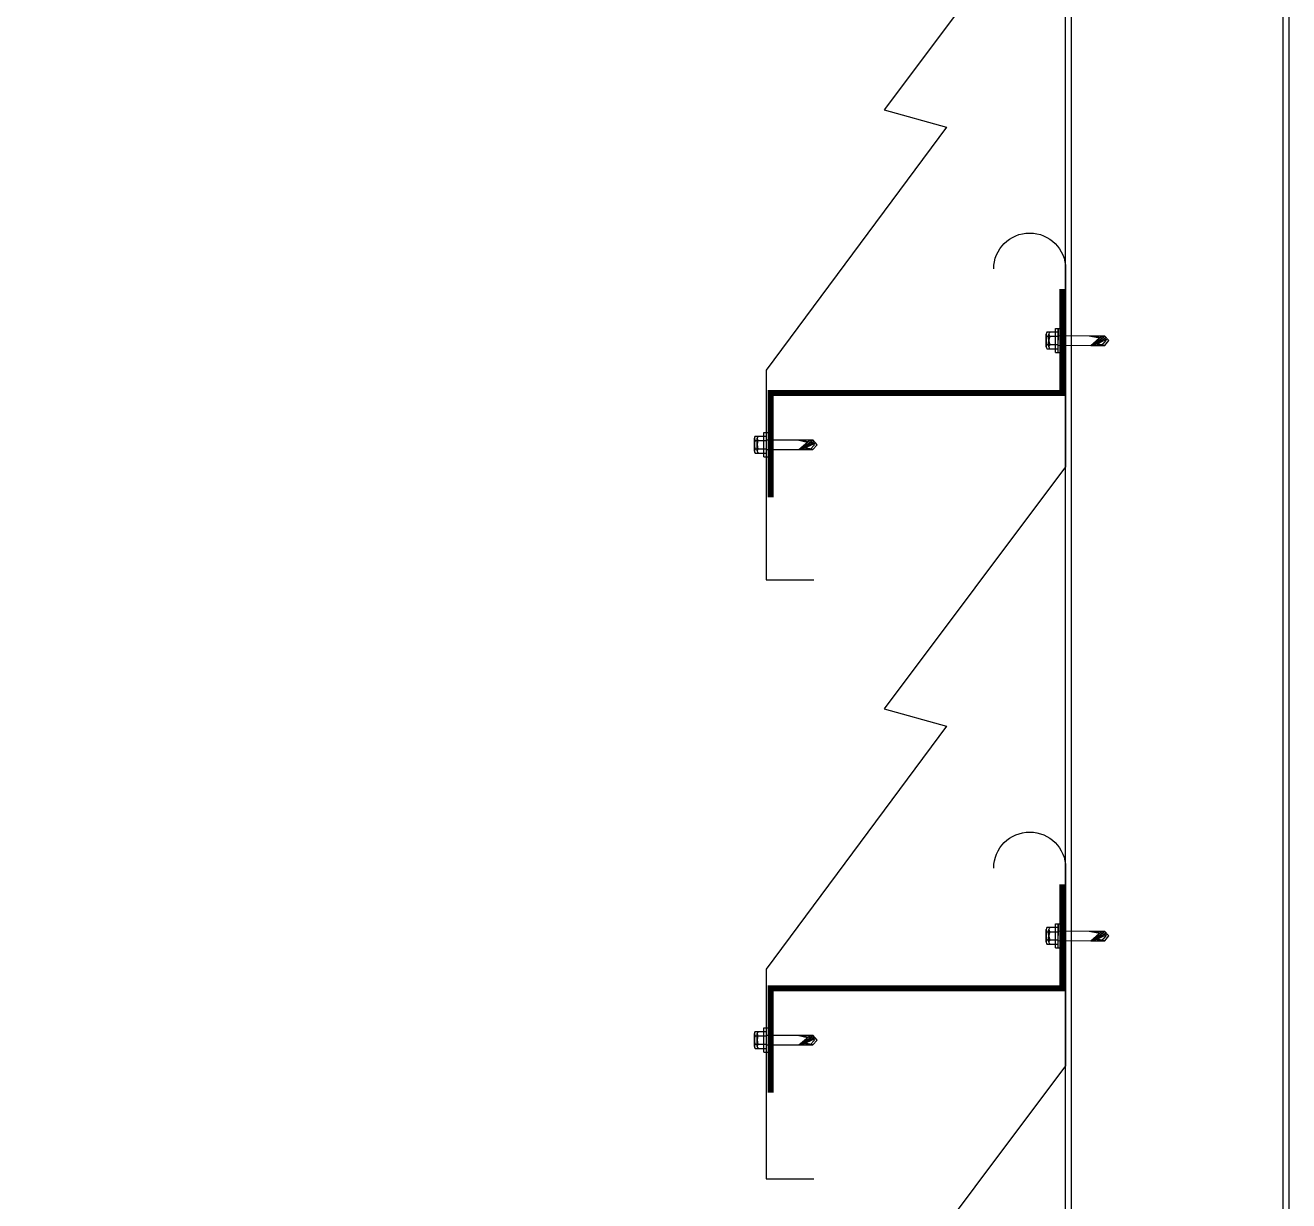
# Model space of a CAD drawing. Header units: metres. Extents: x 1422408 to 2565053, y 3723 to 80428.
# Drawn here: x 2267738.0912 to 2267738.5155, y 4144.8239 to 4145.2188 of the extents above; entities that cross this region are included whole.
import ezdxf

# ---------------------------------------------------------------- set-up
doc = ezdxf.new("R2010")
doc.units = ezdxf.units.M
doc.header["$LTSCALE"] = 3.5
doc.header["$MEASUREMENT"] = 0
doc.layers.get('0').update_dxf_attribs({"linetype": 'CONTINUOUS'})
doc.layers.get('DEFPOINTS').update_dxf_attribs({"linetype": 'CONTINUOUS'})
doc.layers.add('_0', color=7, linetype='CONTINUOUS')
doc.layers.add('BLK_2_HT_OF_BLDG', color=5, linetype='CONTINUOUS')
doc.layers.add('AR-Louvers', color=193, linetype='CONTINUOUS', lineweight=9)
doc.styles.add('ANAND', font='times.ttf')
doc.dimstyles.new('STANDARD$0', dxfattribs={"dimtxt": 0.25, "dimasz": 0.1, "dimexe": 2, "dimexo": 2, "dimgap": 0, "dimtad": 0, "dimzin": 0, "dimdsep": 46, "dimtxsty": 'ANAND', "dimcen": 0.0625, "dimdle": 2.5, "dimse1": 1, "dimse2": 1, "dimclrd": 2, "dimclre": 9, "dimadec": 0, "dimazin": 0, "dimtfac": 1, "dimtix": 1, "dimtofl": 0, "dimtmove": 2, "dimatfit": 3, "dimldrblk": 'OBLIQUE', "dimfxl": 0, "dimtolj": 1, "dimtzin": 0, "dimarcsym": 0})

# ---------------------------------------------------------------- blocks, each defined once
blk = doc.blocks.new('louvers')
at = {"layer": '_0', "color": 6, "ltscale": 0.005, "const_width": 2}
for points in [[(5530313.79, -242651.53), (5530313.79, -242616.53), (5530411.79, -242616.53), (5530411.79, -242581.53)], [(5530313.79, -242851.53), (5530313.79, -242816.53), (5530411.79, -242816.53), (5530411.79, -242781.53)]]:
    blk.add_lwpolyline(points, dxfattribs=at)
at = {"layer": 'AR-Louvers', "linetype": 'ByBlock', "lineweight": 5}
for p, q in [((5530412.82, -243186.37), (5530412.82, -241744.37)), ((5530487.82, -241743.2), (5530487.82, -243188.37)), ((5530414.82, -243186.37), (5530414.82, -241746.37)), ((5530485.82, -241746.37), (5530485.82, -243186.37))]:
    blk.add_line(p, q, dxfattribs=at)
at = {"layer": 'AR-Louvers'}
for p, q in [((5530406.36, -242601.02), (5530406.37, -242596.69)), ((5530406.36, -242601.02), (5530406.37, -242596.69)), ((5530406.36, -242601.02), (5530406.37, -242596.69)), ((5530406.36, -242601.02), (5530406.37, -242596.69)), ((5530406.36, -242601.02), (5530406.37, -242596.69)), ((5530406.36, -242601.02), (5530406.37, -242596.69)), ((5530406.63, -242597.48), (5530409.51, -242597.48)), ((5530406.63, -242597.48), (5530409.51, -242597.48)), ((5530406.63, -242597.48), (5530409.51, -242597.48)), ((5530406.63, -242597.48), (5530409.51, -242597.48)), ((5530406.63, -242597.48), (5530409.51, -242597.48)), ((5530406.63, -242597.48), (5530409.51, -242597.48)), ((5530406.65, -242595.99), (5530409.52, -242595.99)), ((5530406.65, -242595.99), (5530409.52, -242595.99)), ((5530406.65, -242595.99), (5530409.52, -242595.99)), ((5530406.65, -242595.99), (5530409.52, -242595.99)), ((5530406.65, -242595.99), (5530409.52, -242595.99)), ((5530406.65, -242595.99), (5530409.52, -242595.99)), ((5530407.29, -242601.02), (5530407.3, -242596.69)), ((5530407.29, -242601.02), (5530407.3, -242596.69)), ((5530407.56, -242597.48), (5530410.44, -242597.48)), ((5530407.56, -242597.48), (5530410.44, -242597.48)), ((5530407.58, -242595.99), (5530410.45, -242595.99)), ((5530407.58, -242595.99), (5530410.45, -242595.99)), ((5530409.51, -242602.91), (5530409.52, -242594.8)), ((5530409.51, -242602.91), (5530409.52, -242594.8)), ((5530409.51, -242602.91), (5530409.52, -242594.8)), ((5530409.51, -242602.91), (5530409.52, -242594.8)), ((5530409.51, -242602.91), (5530409.52, -242594.8)), ((5530409.51, -242602.91), (5530409.52, -242594.8)), ((5530409.52, -242594.8), (5530410.43, -242594.81)), ((5530409.52, -242594.8), (5530410.43, -242594.81)), ((5530409.52, -242594.8), (5530410.43, -242594.81)), ((5530409.52, -242594.8), (5530410.43, -242594.81)), ((5530409.52, -242594.8), (5530410.43, -242594.81)), ((5530409.52, -242594.8), (5530410.43, -242594.81)), ((5530410.42, -242602.91), (5530410.43, -242594.81)), ((5530410.42, -242602.91), (5530410.43, -242594.81)), ((5530410.42, -242602.91), (5530410.43, -242594.81)), ((5530410.42, -242602.91), (5530410.43, -242594.81)), ((5530410.42, -242602.91), (5530410.43, -242594.81)), ((5530410.42, -242602.91), (5530410.43, -242594.81)), ((5530410.44, -242602.91), (5530410.45, -242594.8)), ((5530410.44, -242602.91), (5530410.45, -242594.8)), ((5530410.45, -242594.8), (5530411.36, -242594.81)), ((5530410.45, -242594.8), (5530411.36, -242594.81)), ((5530410.49, -242597.23), (5530420.79, -242597.26)), ((5530410.49, -242597.23), (5530420.79, -242597.26)), ((5530410.49, -242597.23), (5530420.79, -242597.26)), ((5530410.49, -242597.23), (5530420.79, -242597.26)), ((5530411.35, -242602.91), (5530411.36, -242594.81)), ((5530411.35, -242602.91), (5530411.36, -242594.81)), ((5530411.42, -242597.23), (5530421.72, -242597.26)), ((5530411.42, -242597.23), (5530421.72, -242597.26)), ((5530420.79, -242597.26), (5530425.06, -242597.26)), ((5530420.79, -242597.26), (5530424.25, -242598.02)), ((5530420.79, -242597.26), (5530425.06, -242597.26)), ((5530420.79, -242597.26), (5530424.25, -242598.02)), ((5530420.79, -242597.26), (5530425.06, -242597.26)), ((5530420.79, -242597.26), (5530424.25, -242598.02)), ((5530420.79, -242597.26), (5530425.06, -242597.26)), ((5530420.79, -242597.26), (5530424.25, -242598.02)), ((5530421.34, -242600.51), (5530425.09, -242597.3)), ((5530421.34, -242600.51), (5530425.09, -242597.3)), ((5530421.34, -242600.51), (5530425.09, -242597.3)), ((5530421.34, -242600.51), (5530425.09, -242597.3)), ((5530421.34, -242600.51), (5530425.54, -242597.86)), ((5530421.34, -242600.51), (5530425.54, -242597.86)), ((5530421.34, -242600.51), (5530425.54, -242597.86)), ((5530421.34, -242600.51), (5530425.54, -242597.86)), ((5530421.34, -242600.51), (5530425.97, -242598.28)), ((5530421.34, -242600.51), (5530425.97, -242598.28)), ((5530421.34, -242600.51), (5530425.97, -242598.28)), ((5530421.34, -242600.51), (5530425.97, -242598.28)), ((5530421.72, -242597.26), (5530425.99, -242597.26)), ((5530421.72, -242597.26), (5530425.18, -242598.02)), ((5530421.72, -242597.26), (5530425.99, -242597.26)), ((5530421.72, -242597.26), (5530425.18, -242598.02)), ((5530422.27, -242600.51), (5530426.02, -242597.3)), ((5530422.27, -242600.51), (5530426.02, -242597.3)), ((5530422.27, -242600.51), (5530426.47, -242597.86)), ((5530422.27, -242600.51), (5530426.47, -242597.86)), ((5530422.27, -242600.51), (5530426.9, -242598.28)), ((5530422.27, -242600.51), (5530426.9, -242598.28)), ((5530423.42, -242597.26), (5530423.94, -242597.26)), ((5530423.42, -242597.26), (5530423.94, -242597.26)), ((5530423.42, -242597.26), (5530423.94, -242597.26)), ((5530423.42, -242597.26), (5530423.94, -242597.26)), ((5530424.35, -242597.26), (5530424.87, -242597.26)), ((5530424.35, -242597.26), (5530424.87, -242597.26)), ((5530426.51, -242598.89), (5530425.06, -242597.26)), ((5530426.51, -242598.89), (5530425.06, -242597.26)), ((5530426.51, -242598.89), (5530425.06, -242597.26)), ((5530426.51, -242598.89), (5530425.06, -242597.26)), ((5530427.44, -242598.89), (5530425.99, -242597.26)), ((5530427.44, -242598.89), (5530425.99, -242597.26)), ((5530406.63, -242600.23), (5530409.51, -242600.23)), ((5530406.63, -242600.23), (5530409.51, -242600.23)), ((5530406.63, -242600.23), (5530409.51, -242600.23)), ((5530406.63, -242600.23), (5530409.51, -242600.23)), ((5530406.63, -242600.23), (5530409.51, -242600.23)), ((5530406.63, -242600.23), (5530409.51, -242600.23)), ((5530406.65, -242601.72), (5530409.51, -242601.72)), ((5530406.65, -242601.72), (5530409.51, -242601.72)), ((5530406.65, -242601.72), (5530409.51, -242601.72)), ((5530406.65, -242601.72), (5530409.51, -242601.72)), ((5530406.65, -242601.72), (5530409.51, -242601.72)), ((5530406.65, -242601.72), (5530409.51, -242601.72)), ((5530407.56, -242600.23), (5530410.44, -242600.23)), ((5530407.56, -242600.23), (5530410.44, -242600.23)), ((5530407.58, -242601.72), (5530410.44, -242601.72)), ((5530407.58, -242601.72), (5530410.44, -242601.72)), ((5530410.49, -242600.48), (5530421.34, -242600.51)), ((5530410.49, -242600.48), (5530421.34, -242600.51)), ((5530410.49, -242600.48), (5530421.34, -242600.51)), ((5530410.49, -242600.48), (5530421.34, -242600.51)), ((5530411.42, -242600.48), (5530422.27, -242600.51)), ((5530411.42, -242600.48), (5530422.27, -242600.51)), ((5530421.34, -242600.51), (5530425.09, -242600.52)), ((5530421.34, -242600.51), (5530425.09, -242600.52)), ((5530421.34, -242600.51), (5530425.09, -242600.52)), ((5530421.34, -242600.51), (5530425.09, -242600.52)), ((5530422.1, -242599.86), (5530422.09, -242599.86)), ((5530422.1, -242599.86), (5530422.09, -242599.86)), ((5530422.1, -242599.86), (5530422.09, -242599.86)), ((5530422.1, -242599.86), (5530422.09, -242599.86)), ((5530422.27, -242600.51), (5530426.02, -242600.52)), ((5530422.27, -242600.51), (5530426.02, -242600.52)), ((5530425.09, -242600.52), (5530422.51, -242599.95)), ((5530425.09, -242600.52), (5530422.51, -242599.95)), ((5530425.09, -242600.52), (5530422.51, -242599.95)), ((5530425.09, -242600.52), (5530422.51, -242599.95)), ((5530423.03, -242599.86), (5530423.02, -242599.86)), ((5530423.03, -242599.86), (5530423.02, -242599.86)), ((5530426.02, -242600.52), (5530423.44, -242599.95)), ((5530426.02, -242600.52), (5530423.44, -242599.95)), ((5530425.09, -242600.52), (5530426.51, -242598.89)), ((5530425.09, -242600.52), (5530426.51, -242598.89)), ((5530425.09, -242600.52), (5530426.51, -242598.89)), ((5530425.09, -242600.52), (5530426.51, -242598.89)), ((5530426.02, -242600.52), (5530427.44, -242598.89)), ((5530426.02, -242600.52), (5530427.44, -242598.89)), ((5530409.51, -242602.91), (5530410.42, -242602.91)), ((5530409.51, -242602.91), (5530410.42, -242602.91)), ((5530409.51, -242602.91), (5530410.42, -242602.91)), ((5530409.51, -242602.91), (5530410.42, -242602.91)), ((5530409.51, -242602.91), (5530410.42, -242602.91)), ((5530409.51, -242602.91), (5530410.42, -242602.91)), ((5530410.44, -242602.91), (5530411.35, -242602.91)), ((5530410.44, -242602.91), (5530411.35, -242602.91)), ((5530308.36, -242636.02), (5530308.37, -242631.69)), ((5530308.36, -242636.02), (5530308.37, -242631.69)), ((5530308.36, -242636.02), (5530308.37, -242631.69)), ((5530308.36, -242636.02), (5530308.37, -242631.69)), ((5530308.36, -242636.02), (5530308.37, -242631.69)), ((5530308.36, -242636.02), (5530308.37, -242631.69)), ((5530308.65, -242630.99), (5530311.52, -242630.99)), ((5530308.65, -242630.99), (5530311.52, -242630.99)), ((5530308.65, -242630.99), (5530311.52, -242630.99)), ((5530308.65, -242630.99), (5530311.52, -242630.99)), ((5530308.65, -242630.99), (5530311.52, -242630.99)), ((5530308.65, -242630.99), (5530311.52, -242630.99)), ((5530309.29, -242636.02), (5530309.3, -242631.69)), ((5530309.29, -242636.02), (5530309.3, -242631.69)), ((5530309.58, -242630.99), (5530312.45, -242630.99)), ((5530309.58, -242630.99), (5530312.45, -242630.99)), ((5530311.51, -242637.91), (5530311.52, -242629.8)), ((5530311.51, -242637.91), (5530311.52, -242629.8)), ((5530311.51, -242637.91), (5530311.52, -242629.8)), ((5530311.51, -242637.91), (5530311.52, -242629.8)), ((5530311.51, -242637.91), (5530311.52, -242629.8)), ((5530311.51, -242637.91), (5530311.52, -242629.8)), ((5530311.52, -242629.8), (5530312.43, -242629.81)), ((5530311.52, -242629.8), (5530312.43, -242629.81)), ((5530311.52, -242629.8), (5530312.43, -242629.81)), ((5530311.52, -242629.8), (5530312.43, -242629.81)), ((5530311.52, -242629.8), (5530312.43, -242629.81)), ((5530311.52, -242629.8), (5530312.43, -242629.81)), ((5530312.42, -242637.91), (5530312.43, -242629.81)), ((5530312.42, -242637.91), (5530312.43, -242629.81)), ((5530312.42, -242637.91), (5530312.43, -242629.81)), ((5530312.42, -242637.91), (5530312.43, -242629.81)), ((5530312.42, -242637.91), (5530312.43, -242629.81)), ((5530312.42, -242637.91), (5530312.43, -242629.81)), ((5530312.44, -242637.91), (5530312.45, -242629.8)), ((5530312.44, -242637.91), (5530312.45, -242629.8)), ((5530312.45, -242629.8), (5530313.36, -242629.81)), ((5530312.45, -242629.8), (5530313.36, -242629.81)), ((5530312.49, -242632.23), (5530322.79, -242632.26)), ((5530312.49, -242632.23), (5530322.79, -242632.26)), ((5530312.49, -242632.23), (5530322.79, -242632.26)), ((5530312.49, -242632.23), (5530322.79, -242632.26)), ((5530313.35, -242637.91), (5530313.36, -242629.81)), ((5530313.35, -242637.91), (5530313.36, -242629.81)), ((5530313.42, -242632.23), (5530323.72, -242632.26)), ((5530313.42, -242632.23), (5530323.72, -242632.26)), ((5530322.79, -242632.26), (5530327.06, -242632.26)), ((5530322.79, -242632.26), (5530326.25, -242633.02)), ((5530322.79, -242632.26), (5530327.06, -242632.26)), ((5530322.79, -242632.26), (5530326.25, -242633.02)), ((5530322.79, -242632.26), (5530327.06, -242632.26)), ((5530322.79, -242632.26), (5530326.25, -242633.02)), ((5530322.79, -242632.26), (5530327.06, -242632.26)), ((5530322.79, -242632.26), (5530326.25, -242633.02)), ((5530323.34, -242635.51), (5530327.09, -242632.3)), ((5530323.34, -242635.51), (5530327.09, -242632.3)), ((5530323.34, -242635.51), (5530327.09, -242632.3)), ((5530323.34, -242635.51), (5530327.09, -242632.3)), ((5530323.72, -242632.26), (5530327.99, -242632.26)), ((5530323.72, -242632.26), (5530327.18, -242633.02)), ((5530323.72, -242632.26), (5530327.99, -242632.26)), ((5530323.72, -242632.26), (5530327.18, -242633.02)), ((5530324.27, -242635.51), (5530328.02, -242632.3)), ((5530324.27, -242635.51), (5530328.02, -242632.3)), ((5530325.42, -242632.26), (5530325.94, -242632.26)), ((5530325.42, -242632.26), (5530325.94, -242632.26)), ((5530325.42, -242632.26), (5530325.94, -242632.26)), ((5530325.42, -242632.26), (5530325.94, -242632.26)), ((5530326.35, -242632.26), (5530326.87, -242632.26)), ((5530326.35, -242632.26), (5530326.87, -242632.26)), ((5530328.51, -242633.89), (5530327.06, -242632.26)), ((5530328.51, -242633.89), (5530327.06, -242632.26)), ((5530328.51, -242633.89), (5530327.06, -242632.26)), ((5530328.51, -242633.89), (5530327.06, -242632.26)), ((5530329.44, -242633.89), (5530327.99, -242632.26)), ((5530329.44, -242633.89), (5530327.99, -242632.26)), ((5530308.63, -242632.48), (5530311.51, -242632.48)), ((5530308.63, -242632.48), (5530311.51, -242632.48)), ((5530308.63, -242632.48), (5530311.51, -242632.48)), ((5530308.63, -242632.48), (5530311.51, -242632.48)), ((5530308.63, -242632.48), (5530311.51, -242632.48)), ((5530308.63, -242632.48), (5530311.51, -242632.48)), ((5530308.63, -242635.23), (5530311.51, -242635.23)), ((5530308.63, -242635.23), (5530311.51, -242635.23)), ((5530308.63, -242635.23), (5530311.51, -242635.23)), ((5530308.63, -242635.23), (5530311.51, -242635.23)), ((5530308.63, -242635.23), (5530311.51, -242635.23)), ((5530308.63, -242635.23), (5530311.51, -242635.23)), ((5530309.56, -242632.48), (5530312.44, -242632.48)), ((5530309.56, -242632.48), (5530312.44, -242632.48)), ((5530309.56, -242635.23), (5530312.44, -242635.23)), ((5530309.56, -242635.23), (5530312.44, -242635.23)), ((5530312.49, -242635.48), (5530323.34, -242635.51)), ((5530312.49, -242635.48), (5530323.34, -242635.51)), ((5530312.49, -242635.48), (5530323.34, -242635.51)), ((5530312.49, -242635.48), (5530323.34, -242635.51)), ((5530313.42, -242635.48), (5530324.27, -242635.51)), ((5530313.42, -242635.48), (5530324.27, -242635.51)), ((5530323.34, -242635.51), (5530327.54, -242632.86)), ((5530323.34, -242635.51), (5530327.54, -242632.86)), ((5530323.34, -242635.51), (5530327.54, -242632.86)), ((5530323.34, -242635.51), (5530327.54, -242632.86)), ((5530323.34, -242635.51), (5530327.97, -242633.28)), ((5530323.34, -242635.51), (5530327.97, -242633.28)), ((5530323.34, -242635.51), (5530327.97, -242633.28)), ((5530323.34, -242635.51), (5530327.97, -242633.28)), ((5530323.34, -242635.51), (5530327.09, -242635.52)), ((5530323.34, -242635.51), (5530327.09, -242635.52)), ((5530323.34, -242635.51), (5530327.09, -242635.52)), ((5530323.34, -242635.51), (5530327.09, -242635.52)), ((5530324.1, -242634.86), (5530324.09, -242634.86)), ((5530324.1, -242634.86), (5530324.09, -242634.86)), ((5530324.1, -242634.86), (5530324.09, -242634.86)), ((5530324.1, -242634.86), (5530324.09, -242634.86)), ((5530324.27, -242635.51), (5530328.47, -242632.86)), ((5530324.27, -242635.51), (5530328.47, -242632.86)), ((5530324.27, -242635.51), (5530328.9, -242633.28)), ((5530324.27, -242635.51), (5530328.9, -242633.28)), ((5530324.27, -242635.51), (5530328.02, -242635.52)), ((5530324.27, -242635.51), (5530328.02, -242635.52)), ((5530327.09, -242635.52), (5530324.51, -242634.95)), ((5530327.09, -242635.52), (5530324.51, -242634.95)), ((5530327.09, -242635.52), (5530324.51, -242634.95)), ((5530327.09, -242635.52), (5530324.51, -242634.95)), ((5530325.03, -242634.86), (5530325.02, -242634.86)), ((5530325.03, -242634.86), (5530325.02, -242634.86)), ((5530328.02, -242635.52), (5530325.44, -242634.95)), ((5530328.02, -242635.52), (5530325.44, -242634.95)), ((5530327.09, -242635.52), (5530328.51, -242633.89)), ((5530327.09, -242635.52), (5530328.51, -242633.89)), ((5530327.09, -242635.52), (5530328.51, -242633.89)), ((5530327.09, -242635.52), (5530328.51, -242633.89)), ((5530328.02, -242635.52), (5530329.44, -242633.89)), ((5530328.02, -242635.52), (5530329.44, -242633.89)), ((5530308.65, -242636.72), (5530311.51, -242636.72)), ((5530308.65, -242636.72), (5530311.51, -242636.72)), ((5530308.65, -242636.72), (5530311.51, -242636.72)), ((5530308.65, -242636.72), (5530311.51, -242636.72)), ((5530308.65, -242636.72), (5530311.51, -242636.72)), ((5530308.65, -242636.72), (5530311.51, -242636.72)), ((5530309.58, -242636.72), (5530312.44, -242636.72)), ((5530309.58, -242636.72), (5530312.44, -242636.72)), ((5530311.51, -242637.91), (5530312.42, -242637.91)), ((5530311.51, -242637.91), (5530312.42, -242637.91)), ((5530311.51, -242637.91), (5530312.42, -242637.91)), ((5530311.51, -242637.91), (5530312.42, -242637.91)), ((5530311.51, -242637.91), (5530312.42, -242637.91)), ((5530311.51, -242637.91), (5530312.42, -242637.91)), ((5530312.44, -242637.91), (5530313.35, -242637.91)), ((5530312.44, -242637.91), (5530313.35, -242637.91)), ((5530406.36, -242801.02), (5530406.37, -242796.69)), ((5530406.36, -242801.02), (5530406.37, -242796.69)), ((5530406.36, -242801.02), (5530406.37, -242796.69)), ((5530406.36, -242801.02), (5530406.37, -242796.69)), ((5530406.36, -242801.02), (5530406.37, -242796.69)), ((5530406.36, -242801.02), (5530406.37, -242796.69)), ((5530406.63, -242797.48), (5530409.51, -242797.48)), ((5530406.63, -242797.48), (5530409.51, -242797.48)), ((5530406.63, -242797.48), (5530409.51, -242797.48)), ((5530406.63, -242797.48), (5530409.51, -242797.48)), ((5530406.63, -242797.48), (5530409.51, -242797.48)), ((5530406.63, -242797.48), (5530409.51, -242797.48)), ((5530406.65, -242795.99), (5530409.52, -242795.99)), ((5530406.65, -242795.99), (5530409.52, -242795.99)), ((5530406.65, -242795.99), (5530409.52, -242795.99)), ((5530406.65, -242795.99), (5530409.52, -242795.99)), ((5530406.65, -242795.99), (5530409.52, -242795.99)), ((5530406.65, -242795.99), (5530409.52, -242795.99)), ((5530407.29, -242801.02), (5530407.3, -242796.69)), ((5530407.29, -242801.02), (5530407.3, -242796.69)), ((5530407.56, -242797.48), (5530410.44, -242797.48)), ((5530407.56, -242797.48), (5530410.44, -242797.48)), ((5530407.58, -242795.99), (5530410.45, -242795.99)), ((5530407.58, -242795.99), (5530410.45, -242795.99)), ((5530409.51, -242802.91), (5530409.52, -242794.8)), ((5530409.51, -242802.91), (5530409.52, -242794.8)), ((5530409.51, -242802.91), (5530409.52, -242794.8)), ((5530409.51, -242802.91), (5530409.52, -242794.8)), ((5530409.51, -242802.91), (5530409.52, -242794.8)), ((5530409.51, -242802.91), (5530409.52, -242794.8)), ((5530409.52, -242794.8), (5530410.43, -242794.81)), ((5530409.52, -242794.8), (5530410.43, -242794.81)), ((5530409.52, -242794.8), (5530410.43, -242794.81)), ((5530409.52, -242794.8), (5530410.43, -242794.81)), ((5530409.52, -242794.8), (5530410.43, -242794.81)), ((5530409.52, -242794.8), (5530410.43, -242794.81)), ((5530410.42, -242802.91), (5530410.43, -242794.81)), ((5530410.42, -242802.91), (5530410.43, -242794.81)), ((5530410.42, -242802.91), (5530410.43, -242794.81)), ((5530410.42, -242802.91), (5530410.43, -242794.81)), ((5530410.42, -242802.91), (5530410.43, -242794.81)), ((5530410.42, -242802.91), (5530410.43, -242794.81)), ((5530410.44, -242802.91), (5530410.45, -242794.8)), ((5530410.44, -242802.91), (5530410.45, -242794.8)), ((5530410.45, -242794.8), (5530411.36, -242794.81)), ((5530410.45, -242794.8), (5530411.36, -242794.81)), ((5530410.49, -242797.23), (5530420.79, -242797.26)), ((5530410.49, -242797.23), (5530420.79, -242797.26)), ((5530410.49, -242797.23), (5530420.79, -242797.26)), ((5530410.49, -242797.23), (5530420.79, -242797.26)), ((5530411.35, -242802.91), (5530411.36, -242794.81)), ((5530411.35, -242802.91), (5530411.36, -242794.81)), ((5530411.42, -242797.23), (5530421.72, -242797.26)), ((5530411.42, -242797.23), (5530421.72, -242797.26)), ((5530420.79, -242797.26), (5530425.06, -242797.26)), ((5530420.79, -242797.26), (5530424.25, -242798.02)), ((5530420.79, -242797.26), (5530425.06, -242797.26)), ((5530420.79, -242797.26), (5530424.25, -242798.02)), ((5530420.79, -242797.26), (5530425.06, -242797.26)), ((5530420.79, -242797.26), (5530424.25, -242798.02)), ((5530420.79, -242797.26), (5530425.06, -242797.26)), ((5530420.79, -242797.26), (5530424.25, -242798.02)), ((5530421.34, -242800.51), (5530425.09, -242797.3)), ((5530421.34, -242800.51), (5530425.09, -242797.3)), ((5530421.34, -242800.51), (5530425.09, -242797.3)), ((5530421.34, -242800.51), (5530425.09, -242797.3)), ((5530421.34, -242800.51), (5530425.54, -242797.86)), ((5530421.34, -242800.51), (5530425.54, -242797.86)), ((5530421.34, -242800.51), (5530425.54, -242797.86)), ((5530421.34, -242800.51), (5530425.54, -242797.86)), ((5530421.72, -242797.26), (5530425.99, -242797.26)), ((5530421.72, -242797.26), (5530425.18, -242798.02)), ((5530421.72, -242797.26), (5530425.99, -242797.26)), ((5530421.72, -242797.26), (5530425.18, -242798.02)), ((5530422.27, -242800.51), (5530426.02, -242797.3)), ((5530422.27, -242800.51), (5530426.02, -242797.3)), ((5530422.27, -242800.51), (5530426.47, -242797.86)), ((5530422.27, -242800.51), (5530426.47, -242797.86)), ((5530423.42, -242797.26), (5530423.94, -242797.26)), ((5530423.42, -242797.26), (5530423.94, -242797.26)), ((5530423.42, -242797.26), (5530423.94, -242797.26)), ((5530423.42, -242797.26), (5530423.94, -242797.26)), ((5530424.35, -242797.26), (5530424.87, -242797.26)), ((5530424.35, -242797.26), (5530424.87, -242797.26)), ((5530426.51, -242798.89), (5530425.06, -242797.26)), ((5530426.51, -242798.89), (5530425.06, -242797.26)), ((5530426.51, -242798.89), (5530425.06, -242797.26)), ((5530426.51, -242798.89), (5530425.06, -242797.26)), ((5530427.44, -242798.89), (5530425.99, -242797.26)), ((5530427.44, -242798.89), (5530425.99, -242797.26)), ((5530406.63, -242800.23), (5530409.51, -242800.23)), ((5530406.63, -242800.23), (5530409.51, -242800.23)), ((5530406.63, -242800.23), (5530409.51, -242800.23)), ((5530406.63, -242800.23), (5530409.51, -242800.23)), ((5530406.63, -242800.23), (5530409.51, -242800.23)), ((5530406.63, -242800.23), (5530409.51, -242800.23)), ((5530406.65, -242801.72), (5530409.51, -242801.72)), ((5530406.65, -242801.72), (5530409.51, -242801.72)), ((5530406.65, -242801.72), (5530409.51, -242801.72)), ((5530406.65, -242801.72), (5530409.51, -242801.72)), ((5530406.65, -242801.72), (5530409.51, -242801.72)), ((5530406.65, -242801.72), (5530409.51, -242801.72)), ((5530407.56, -242800.23), (5530410.44, -242800.23)), ((5530407.56, -242800.23), (5530410.44, -242800.23)), ((5530407.58, -242801.72), (5530410.44, -242801.72)), ((5530407.58, -242801.72), (5530410.44, -242801.72)), ((5530410.49, -242800.48), (5530421.34, -242800.51)), ((5530410.49, -242800.48), (5530421.34, -242800.51)), ((5530410.49, -242800.48), (5530421.34, -242800.51)), ((5530410.49, -242800.48), (5530421.34, -242800.51)), ((5530411.42, -242800.48), (5530422.27, -242800.51)), ((5530411.42, -242800.48), (5530422.27, -242800.51)), ((5530421.34, -242800.51), (5530425.97, -242798.28)), ((5530421.34, -242800.51), (5530425.97, -242798.28)), ((5530421.34, -242800.51), (5530425.97, -242798.28)), ((5530421.34, -242800.51), (5530425.97, -242798.28)), ((5530421.34, -242800.51), (5530425.09, -242800.52)), ((5530421.34, -242800.51), (5530425.09, -242800.52)), ((5530421.34, -242800.51), (5530425.09, -242800.52)), ((5530421.34, -242800.51), (5530425.09, -242800.52)), ((5530422.1, -242799.86), (5530422.09, -242799.86)), ((5530422.1, -242799.86), (5530422.09, -242799.86)), ((5530422.1, -242799.86), (5530422.09, -242799.86)), ((5530422.1, -242799.86), (5530422.09, -242799.86)), ((5530422.27, -242800.51), (5530426.9, -242798.28)), ((5530422.27, -242800.51), (5530426.9, -242798.28)), ((5530422.27, -242800.51), (5530426.02, -242800.52)), ((5530422.27, -242800.51), (5530426.02, -242800.52)), ((5530425.09, -242800.52), (5530422.51, -242799.95)), ((5530425.09, -242800.52), (5530422.51, -242799.95)), ((5530425.09, -242800.52), (5530422.51, -242799.95)), ((5530425.09, -242800.52), (5530422.51, -242799.95)), ((5530423.03, -242799.86), (5530423.02, -242799.86)), ((5530423.03, -242799.86), (5530423.02, -242799.86)), ((5530426.02, -242800.52), (5530423.44, -242799.95)), ((5530426.02, -242800.52), (5530423.44, -242799.95)), ((5530425.09, -242800.52), (5530426.51, -242798.89)), ((5530425.09, -242800.52), (5530426.51, -242798.89)), ((5530425.09, -242800.52), (5530426.51, -242798.89)), ((5530425.09, -242800.52), (5530426.51, -242798.89)), ((5530426.02, -242800.52), (5530427.44, -242798.89)), ((5530426.02, -242800.52), (5530427.44, -242798.89)), ((5530409.51, -242802.91), (5530410.42, -242802.91)), ((5530409.51, -242802.91), (5530410.42, -242802.91)), ((5530409.51, -242802.91), (5530410.42, -242802.91)), ((5530409.51, -242802.91), (5530410.42, -242802.91)), ((5530409.51, -242802.91), (5530410.42, -242802.91)), ((5530409.51, -242802.91), (5530410.42, -242802.91)), ((5530410.44, -242802.91), (5530411.35, -242802.91)), ((5530410.44, -242802.91), (5530411.35, -242802.91)), ((5530308.36, -242836.02), (5530308.37, -242831.69)), ((5530308.36, -242836.02), (5530308.37, -242831.69)), ((5530308.36, -242836.02), (5530308.37, -242831.69)), ((5530308.36, -242836.02), (5530308.37, -242831.69)), ((5530308.36, -242836.02), (5530308.37, -242831.69)), ((5530308.36, -242836.02), (5530308.37, -242831.69)), ((5530308.65, -242830.99), (5530311.52, -242830.99)), ((5530308.65, -242830.99), (5530311.52, -242830.99)), ((5530308.65, -242830.99), (5530311.52, -242830.99)), ((5530308.65, -242830.99), (5530311.52, -242830.99)), ((5530308.65, -242830.99), (5530311.52, -242830.99)), ((5530308.65, -242830.99), (5530311.52, -242830.99)), ((5530309.29, -242836.02), (5530309.3, -242831.69)), ((5530309.29, -242836.02), (5530309.3, -242831.69)), ((5530309.58, -242830.99), (5530312.45, -242830.99)), ((5530309.58, -242830.99), (5530312.45, -242830.99)), ((5530311.51, -242837.91), (5530311.52, -242829.8)), ((5530311.51, -242837.91), (5530311.52, -242829.8)), ((5530311.51, -242837.91), (5530311.52, -242829.8)), ((5530311.51, -242837.91), (5530311.52, -242829.8)), ((5530311.51, -242837.91), (5530311.52, -242829.8)), ((5530311.51, -242837.91), (5530311.52, -242829.8)), ((5530311.52, -242829.8), (5530312.43, -242829.81)), ((5530311.52, -242829.8), (5530312.43, -242829.81)), ((5530311.52, -242829.8), (5530312.43, -242829.81)), ((5530311.52, -242829.8), (5530312.43, -242829.81)), ((5530311.52, -242829.8), (5530312.43, -242829.81)), ((5530311.52, -242829.8), (5530312.43, -242829.81)), ((5530312.42, -242837.91), (5530312.43, -242829.81)), ((5530312.42, -242837.91), (5530312.43, -242829.81)), ((5530312.42, -242837.91), (5530312.43, -242829.81)), ((5530312.42, -242837.91), (5530312.43, -242829.81)), ((5530312.42, -242837.91), (5530312.43, -242829.81)), ((5530312.42, -242837.91), (5530312.43, -242829.81)), ((5530312.44, -242837.91), (5530312.45, -242829.8)), ((5530312.44, -242837.91), (5530312.45, -242829.8)), ((5530312.45, -242829.8), (5530313.36, -242829.81)), ((5530312.45, -242829.8), (5530313.36, -242829.81)), ((5530313.35, -242837.91), (5530313.36, -242829.81)), ((5530313.35, -242837.91), (5530313.36, -242829.81)), ((5530308.63, -242832.48), (5530311.51, -242832.48)), ((5530308.63, -242832.48), (5530311.51, -242832.48)), ((5530308.63, -242832.48), (5530311.51, -242832.48)), ((5530308.63, -242832.48), (5530311.51, -242832.48)), ((5530308.63, -242832.48), (5530311.51, -242832.48)), ((5530308.63, -242832.48), (5530311.51, -242832.48)), ((5530308.63, -242835.23), (5530311.51, -242835.23)), ((5530308.63, -242835.23), (5530311.51, -242835.23)), ((5530308.63, -242835.23), (5530311.51, -242835.23)), ((5530308.63, -242835.23), (5530311.51, -242835.23)), ((5530308.63, -242835.23), (5530311.51, -242835.23)), ((5530308.63, -242835.23), (5530311.51, -242835.23)), ((5530309.56, -242832.48), (5530312.44, -242832.48)), ((5530309.56, -242832.48), (5530312.44, -242832.48)), ((5530309.56, -242835.23), (5530312.44, -242835.23)), ((5530309.56, -242835.23), (5530312.44, -242835.23)), ((5530312.49, -242832.23), (5530322.79, -242832.26)), ((5530312.49, -242832.23), (5530322.79, -242832.26)), ((5530312.49, -242832.23), (5530322.79, -242832.26)), ((5530312.49, -242832.23), (5530322.79, -242832.26)), ((5530312.49, -242835.48), (5530323.34, -242835.51)), ((5530312.49, -242835.48), (5530323.34, -242835.51)), ((5530312.49, -242835.48), (5530323.34, -242835.51)), ((5530312.49, -242835.48), (5530323.34, -242835.51)), ((5530313.42, -242832.23), (5530323.72, -242832.26)), ((5530313.42, -242832.23), (5530323.72, -242832.26)), ((5530313.42, -242835.48), (5530324.27, -242835.51)), ((5530313.42, -242835.48), (5530324.27, -242835.51)), ((5530322.79, -242832.26), (5530327.06, -242832.26)), ((5530322.79, -242832.26), (5530326.25, -242833.02)), ((5530322.79, -242832.26), (5530327.06, -242832.26)), ((5530322.79, -242832.26), (5530326.25, -242833.02)), ((5530322.79, -242832.26), (5530327.06, -242832.26)), ((5530322.79, -242832.26), (5530326.25, -242833.02)), ((5530322.79, -242832.26), (5530327.06, -242832.26)), ((5530322.79, -242832.26), (5530326.25, -242833.02)), ((5530323.34, -242835.51), (5530327.09, -242832.3)), ((5530323.34, -242835.51), (5530327.09, -242832.3)), ((5530323.34, -242835.51), (5530327.09, -242832.3)), ((5530323.34, -242835.51), (5530327.09, -242832.3)), ((5530323.34, -242835.51), (5530327.54, -242832.86)), ((5530323.34, -242835.51), (5530327.54, -242832.86)), ((5530323.34, -242835.51), (5530327.54, -242832.86)), ((5530323.34, -242835.51), (5530327.54, -242832.86)), ((5530323.34, -242835.51), (5530327.97, -242833.28)), ((5530323.34, -242835.51), (5530327.97, -242833.28)), ((5530323.34, -242835.51), (5530327.97, -242833.28)), ((5530323.34, -242835.51), (5530327.97, -242833.28)), ((5530323.34, -242835.51), (5530327.09, -242835.52)), ((5530323.34, -242835.51), (5530327.09, -242835.52)), ((5530323.34, -242835.51), (5530327.09, -242835.52)), ((5530323.34, -242835.51), (5530327.09, -242835.52)), ((5530323.72, -242832.26), (5530327.99, -242832.26)), ((5530323.72, -242832.26), (5530327.18, -242833.02)), ((5530323.72, -242832.26), (5530327.99, -242832.26)), ((5530323.72, -242832.26), (5530327.18, -242833.02)), ((5530324.1, -242834.86), (5530324.09, -242834.86)), ((5530324.1, -242834.86), (5530324.09, -242834.86)), ((5530324.1, -242834.86), (5530324.09, -242834.86)), ((5530324.1, -242834.86), (5530324.09, -242834.86)), ((5530324.27, -242835.51), (5530328.02, -242832.3)), ((5530324.27, -242835.51), (5530328.02, -242832.3)), ((5530324.27, -242835.51), (5530328.47, -242832.86)), ((5530324.27, -242835.51), (5530328.47, -242832.86)), ((5530324.27, -242835.51), (5530328.9, -242833.28)), ((5530324.27, -242835.51), (5530328.9, -242833.28)), ((5530324.27, -242835.51), (5530328.02, -242835.52)), ((5530324.27, -242835.51), (5530328.02, -242835.52)), ((5530327.09, -242835.52), (5530324.51, -242834.95)), ((5530327.09, -242835.52), (5530324.51, -242834.95)), ((5530327.09, -242835.52), (5530324.51, -242834.95)), ((5530327.09, -242835.52), (5530324.51, -242834.95)), ((5530325.03, -242834.86), (5530325.02, -242834.86)), ((5530325.03, -242834.86), (5530325.02, -242834.86)), ((5530325.42, -242832.26), (5530325.94, -242832.26)), ((5530325.42, -242832.26), (5530325.94, -242832.26)), ((5530325.42, -242832.26), (5530325.94, -242832.26)), ((5530325.42, -242832.26), (5530325.94, -242832.26)), ((5530328.02, -242835.52), (5530325.44, -242834.95)), ((5530328.02, -242835.52), (5530325.44, -242834.95)), ((5530326.35, -242832.26), (5530326.87, -242832.26)), ((5530326.35, -242832.26), (5530326.87, -242832.26)), ((5530328.51, -242833.89), (5530327.06, -242832.26)), ((5530328.51, -242833.89), (5530327.06, -242832.26)), ((5530328.51, -242833.89), (5530327.06, -242832.26)), ((5530328.51, -242833.89), (5530327.06, -242832.26)), ((5530327.09, -242835.52), (5530328.51, -242833.89)), ((5530327.09, -242835.52), (5530328.51, -242833.89)), ((5530327.09, -242835.52), (5530328.51, -242833.89)), ((5530327.09, -242835.52), (5530328.51, -242833.89)), ((5530329.44, -242833.89), (5530327.99, -242832.26)), ((5530329.44, -242833.89), (5530327.99, -242832.26)), ((5530328.02, -242835.52), (5530329.44, -242833.89)), ((5530328.02, -242835.52), (5530329.44, -242833.89)), ((5530308.65, -242836.72), (5530311.51, -242836.72)), ((5530308.65, -242836.72), (5530311.51, -242836.72)), ((5530308.65, -242836.72), (5530311.51, -242836.72)), ((5530308.65, -242836.72), (5530311.51, -242836.72)), ((5530308.65, -242836.72), (5530311.51, -242836.72)), ((5530308.65, -242836.72), (5530311.51, -242836.72)), ((5530309.58, -242836.72), (5530312.44, -242836.72)), ((5530309.58, -242836.72), (5530312.44, -242836.72)), ((5530311.51, -242837.91), (5530312.42, -242837.91)), ((5530311.51, -242837.91), (5530312.42, -242837.91)), ((5530311.51, -242837.91), (5530312.42, -242837.91)), ((5530311.51, -242837.91), (5530312.42, -242837.91)), ((5530311.51, -242837.91), (5530312.42, -242837.91)), ((5530311.51, -242837.91), (5530312.42, -242837.91)), ((5530312.44, -242837.91), (5530313.35, -242837.91)), ((5530312.44, -242837.91), (5530313.35, -242837.91))]:
    blk.add_line(p, q, dxfattribs=at)
for points in [[(5530388.73, -242373.63, -1), (5530412.88, -242373.63), (5530412.88, -242440.13), (5530351.92, -242521.39), (5530372.91, -242527.21), (5530312.27, -242608.87), (5530312.27, -242679.3), (5530328.36, -242679.3)], [(5530388.74, -242574.85, -1), (5530412.89, -242574.85), (5530412.89, -242641.36), (5530351.93, -242722.61), (5530372.93, -242728.43), (5530312.28, -242810.09), (5530312.28, -242880.52), (5530328.38, -242880.52)], [(5530388.76, -242776.08, -1), (5530412.9, -242776.08), (5530412.9, -242842.58), (5530351.94, -242923.84), (5530372.94, -242929.66), (5530312.29, -243011.32), (5530312.29, -243081.75), (5530328.39, -243081.75)]]:
    blk.add_lwpolyline(points, format="xyb", dxfattribs=at)
for centre, radius, start, end in [((5530407.52, -242596.75), 1.15, 136.9646, 219.5617), ((5530407.52, -242596.75), 1.15, 136.9646, 219.5617), ((5530407.52, -242596.75), 1.15, 136.9646, 219.5617), ((5530407.52, -242596.75), 1.15, 136.9646, 219.5617), ((5530407.52, -242596.75), 1.15, 136.9646, 219.5617), ((5530407.52, -242596.75), 1.15, 136.9646, 219.5617), ((5530410.23, -242598.86), 3.86, 159.035, 200.8307), ((5530410.23, -242598.86), 3.86, 159.035, 200.8307), ((5530410.23, -242598.86), 3.86, 159.035, 200.8307), ((5530410.23, -242598.86), 3.86, 159.035, 200.8307), ((5530410.23, -242598.86), 3.86, 159.035, 200.8307), ((5530410.23, -242598.86), 3.86, 159.035, 200.8307), ((5530408.45, -242596.75), 1.15, 136.9646, 219.5617), ((5530408.45, -242596.75), 1.15, 136.9646, 219.5617), ((5530411.16, -242598.86), 3.86, 159.035, 200.8307), ((5530411.16, -242598.86), 3.86, 159.035, 200.8307), ((5530407.52, -242600.96), 1.15, 140.3041, 222.9011), ((5530407.52, -242600.96), 1.15, 140.3041, 222.9011), ((5530407.52, -242600.96), 1.15, 140.3041, 222.9011), ((5530407.52, -242600.96), 1.15, 140.3041, 222.9011), ((5530407.52, -242600.96), 1.15, 140.3041, 222.9011), ((5530407.52, -242600.96), 1.15, 140.3041, 222.9011), ((5530408.45, -242600.96), 1.15, 140.3041, 222.9011), ((5530408.45, -242600.96), 1.15, 140.3041, 222.9011), ((5530309.52, -242631.75), 1.15, 136.9646, 219.5617), ((5530309.52, -242631.75), 1.15, 136.9646, 219.5617), ((5530309.52, -242631.75), 1.15, 136.9646, 219.5617), ((5530309.52, -242631.75), 1.15, 136.9646, 219.5617), ((5530309.52, -242631.75), 1.15, 136.9646, 219.5617), ((5530309.52, -242631.75), 1.15, 136.9646, 219.5617), ((5530310.45, -242631.75), 1.15, 136.9646, 219.5617), ((5530310.45, -242631.75), 1.15, 136.9646, 219.5617), ((5530309.52, -242635.96), 1.15, 140.3041, 222.9011), ((5530309.52, -242635.96), 1.15, 140.3041, 222.9011), ((5530309.52, -242635.96), 1.15, 140.3041, 222.9011), ((5530309.52, -242635.96), 1.15, 140.3041, 222.9011), ((5530309.52, -242635.96), 1.15, 140.3041, 222.9011), ((5530309.52, -242635.96), 1.15, 140.3041, 222.9011), ((5530312.23, -242633.86), 3.86, 159.035, 200.8307), ((5530312.23, -242633.86), 3.86, 159.035, 200.8307), ((5530312.23, -242633.86), 3.86, 159.035, 200.8307), ((5530312.23, -242633.86), 3.86, 159.035, 200.8307), ((5530312.23, -242633.86), 3.86, 159.035, 200.8307), ((5530312.23, -242633.86), 3.86, 159.035, 200.8307), ((5530310.45, -242635.96), 1.15, 140.3041, 222.9011), ((5530310.45, -242635.96), 1.15, 140.3041, 222.9011), ((5530313.16, -242633.86), 3.86, 159.035, 200.8307), ((5530313.16, -242633.86), 3.86, 159.035, 200.8307), ((5530407.52, -242796.75), 1.15, 136.9646, 219.5617), ((5530407.52, -242796.75), 1.15, 136.9646, 219.5617), ((5530407.52, -242796.75), 1.15, 136.9646, 219.5617), ((5530407.52, -242796.75), 1.15, 136.9646, 219.5617), ((5530407.52, -242796.75), 1.15, 136.9646, 219.5617), ((5530407.52, -242796.75), 1.15, 136.9646, 219.5617), ((5530410.23, -242798.86), 3.86, 159.035, 200.8307), ((5530410.23, -242798.86), 3.86, 159.035, 200.8307), ((5530410.23, -242798.86), 3.86, 159.035, 200.8307), ((5530410.23, -242798.86), 3.86, 159.035, 200.8307), ((5530410.23, -242798.86), 3.86, 159.035, 200.8307), ((5530410.23, -242798.86), 3.86, 159.035, 200.8307), ((5530408.45, -242796.75), 1.15, 136.9646, 219.5617), ((5530408.45, -242796.75), 1.15, 136.9646, 219.5617), ((5530411.16, -242798.86), 3.86, 159.035, 200.8307), ((5530411.16, -242798.86), 3.86, 159.035, 200.8307), ((5530407.52, -242800.96), 1.15, 140.3041, 222.9011), ((5530407.52, -242800.96), 1.15, 140.3041, 222.9011), ((5530407.52, -242800.96), 1.15, 140.3041, 222.9011), ((5530407.52, -242800.96), 1.15, 140.3041, 222.9011), ((5530407.52, -242800.96), 1.15, 140.3041, 222.9011), ((5530407.52, -242800.96), 1.15, 140.3041, 222.9011), ((5530408.45, -242800.96), 1.15, 140.3041, 222.9011), ((5530408.45, -242800.96), 1.15, 140.3041, 222.9011), ((5530309.52, -242831.75), 1.15, 136.9646, 219.5617), ((5530309.52, -242831.75), 1.15, 136.9646, 219.5617), ((5530309.52, -242831.75), 1.15, 136.9646, 219.5617), ((5530309.52, -242831.75), 1.15, 136.9646, 219.5617), ((5530309.52, -242831.75), 1.15, 136.9646, 219.5617), ((5530309.52, -242831.75), 1.15, 136.9646, 219.5617), ((5530310.45, -242831.75), 1.15, 136.9646, 219.5617), ((5530310.45, -242831.75), 1.15, 136.9646, 219.5617), ((5530309.52, -242835.96), 1.15, 140.3041, 222.9011), ((5530309.52, -242835.96), 1.15, 140.3041, 222.9011), ((5530309.52, -242835.96), 1.15, 140.3041, 222.9011), ((5530309.52, -242835.96), 1.15, 140.3041, 222.9011), ((5530309.52, -242835.96), 1.15, 140.3041, 222.9011), ((5530309.52, -242835.96), 1.15, 140.3041, 222.9011), ((5530312.23, -242833.86), 3.86, 159.035, 200.8307), ((5530312.23, -242833.86), 3.86, 159.035, 200.8307), ((5530312.23, -242833.86), 3.86, 159.035, 200.8307), ((5530312.23, -242833.86), 3.86, 159.035, 200.8307), ((5530312.23, -242833.86), 3.86, 159.035, 200.8307), ((5530312.23, -242833.86), 3.86, 159.035, 200.8307), ((5530310.45, -242835.96), 1.15, 140.3041, 222.9011), ((5530310.45, -242835.96), 1.15, 140.3041, 222.9011), ((5530313.16, -242833.86), 3.86, 159.035, 200.8307), ((5530313.16, -242833.86), 3.86, 159.035, 200.8307)]:
    blk.add_arc(centre, radius, start, end, dxfattribs=at)
blk = doc.blocks.new('*D551')
at = {"layer": 'BLK_2_HT_OF_BLDG', "lineweight": -2}
for p, q in [((2267737.03486, 4146.18542), (2267737.03486, 4144.62423)), ((2267737.03486, 4141.28542), (2267737.03486, 4142.8466))]:
    blk.add_line(p, q, dxfattribs=at)
at = {"layer": 'BLK_2_HT_OF_BLDG'}
for points in [[(2267737.01819, 4146.18542), (2267737.05153, 4146.18542), (2267737.03486, 4146.28542)], [(2267737.01819, 4141.28542), (2267737.05153, 4141.28542), (2267737.03486, 4141.18542)]]:
    blk.add_solid(points, dxfattribs=at)
at = {"layer": 'DEFPOINTS', "color": 0}
for p in [(2267738.19981, 4146.28542), (2267737.03486, 4141.18542), (2267738.19981, 4141.18542)]:
    blk.add_point(p, dxfattribs=at)
at = {"layer": 'BLK_2_HT_OF_BLDG', "color": 0, "lineweight": -2, "insert": (2267737.03486, 4143.73542), "char_height": 0.2, "attachment_point": 5, "rotation": 90, "style": 'ANAND'}
blk.add_mtext('\\A1;{\\H3.5714x;5.10}', dxfattribs=at)
blk = doc.blocks.new('_Oblique')
at = {"color": 0, "linetype": 'ByBlock', "lineweight": -2}
blk.add_line((-0.5, -0.5), (0.5, 0.5), dxfattribs=at)

msp = doc.modelspace()

# ---------------------------------------------------------------- block references
at = {"xscale": 0.001, "yscale": 0.001, "zscale": 0.001}
msp.add_blockref('louvers', (2262208.02773, 4387.71178), dxfattribs=at)

# ---------------------------------------------------------------- dimensions: what is measured, and where the dimension line sits
at = {"layer": 'BLK_2_HT_OF_BLDG', "lineweight": -2}
dim = msp.add_linear_dim(base=(2267737.03486, 4141.18542), p1=(2267738.19981, 4146.28542), p2=(2267738.19981, 4141.18542), angle=90, text='{\\H3.5714x;5.10}', dimstyle='STANDARD$0', override={"dimtxt": 0.2, "dimgap": 0.01, "dimclrd": 256}, dxfattribs=at)
dim.commit()
dim.dimension.update_dxf_attribs({"geometry": '*D551', "text_midpoint": (2267737.03486, 4143.73542)})

doc.saveas('drawing.dxf')
